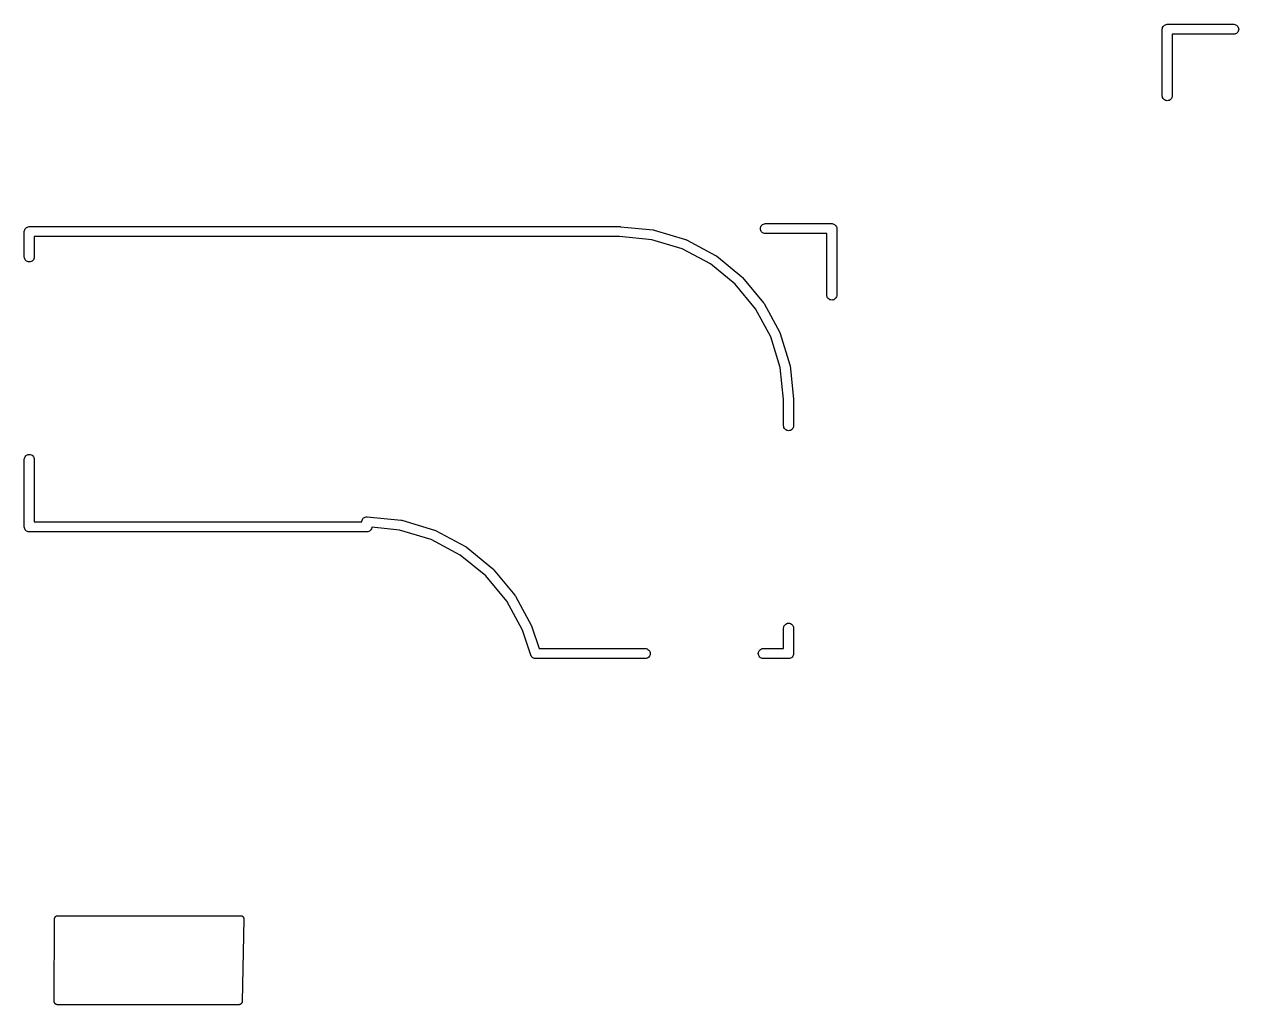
# Model space of a CAD drawing. Extents: x -13 to 127, y -89 to 15.
# Drawn here: x 13.89 to 32.18, y -4.68 to 10.08 of the extents above; entities that cross this region are included whole.
import ezdxf

# ---------------------------------------------------------------- set-up
doc = ezdxf.new("R2010")
doc.units = 0
doc.layers.add('BLACK', color=7, linetype='CONTINUOUS')

msp = doc.modelspace()

# ---------------------------------------------------------------- linework, layer by layer
at = {"layer": 'BLACK', "linetype": 'CONTINUOUS'}
for p, q in [((31.0467, 10.0533), (31.0581, 10.0627)), ((31.0581, 10.0627), (31.0712, 10.0696)), ((31.0712, 10.0696), (31.0853, 10.0739)), ((31.0853, 10.0739), (31.0963, 10.075)), ((31.0963, 10.075), (31.1, 10.0754)), ((31.1, 10.0754), (31.1037, 10.075)), ((31.1037, 10.075), (32.1037, 10.075)), ((32.1037, 10.075), (32.1147, 10.0739)), ((32.1147, 10.0739), (32.1288, 10.0696)), ((32.1288, 10.0696), (32.1419, 10.0627)), ((32.1419, 10.0627), (32.1533, 10.0533)), ((31.0246, 10), (31.0261, 10.0147)), ((31.025, 9.99631), (31.0246, 10)), ((31.025, 8.99633), (31.025, 9.99631)), ((31.0261, 10.0147), (31.0304, 10.0288)), ((31.0304, 10.0288), (31.0373, 10.0419)), ((31.0373, 10.0419), (31.0467, 10.0533)), ((32.1037, 9.925), (31.175, 9.925)), ((31.175, 9.925), (31.175, 8.99632)), ((32.1147, 9.92609), (32.1037, 9.925)), ((32.1288, 9.93037), (32.1147, 9.92609)), ((32.1419, 9.93734), (32.1288, 9.93037)), ((32.1533, 9.94671), (32.1419, 9.93734)), ((32.1533, 10.0533), (32.1627, 10.0419)), ((32.1627, 9.95813), (32.1533, 9.94671)), ((32.1627, 10.0419), (32.1696, 10.0288)), ((32.1696, 9.97116), (32.1627, 9.95813)), ((32.1696, 10.0288), (32.1739, 10.0147)), ((32.1739, 9.9853), (32.1696, 9.97116)), ((32.1739, 10.0147), (32.1754, 10)), ((32.1754, 10), (32.1739, 9.9853)), ((31.0261, 8.9853), (31.025, 8.99633)), ((31.0304, 8.97116), (31.0261, 8.9853)), ((31.0373, 8.95813), (31.0304, 8.97116)), ((31.0467, 8.94671), (31.0373, 8.95813)), ((31.1627, 8.95813), (31.1533, 8.94671)), ((31.1696, 8.97116), (31.1627, 8.95813)), ((31.1739, 8.9853), (31.1696, 8.97116)), ((31.175, 8.99632), (31.1739, 8.9853)), ((31.0581, 8.93734), (31.0467, 8.94671)), ((31.0712, 8.93037), (31.0581, 8.93734)), ((31.0853, 8.92609), (31.0712, 8.93037)), ((31.1, 8.92464), (31.0853, 8.92609)), ((31.1147, 8.92609), (31.1, 8.92464)), ((31.1288, 8.93037), (31.1147, 8.92609)), ((31.1419, 8.93734), (31.1288, 8.93037)), ((31.1533, 8.94671), (31.1419, 8.93734)), ((13.8946, 6.955), (13.8961, 6.9697)), ((13.895, 6.95131), (13.8946, 6.955)), ((13.895, 6.57033), (13.895, 6.95131)), ((13.8961, 6.9697), (13.9004, 6.98384)), ((13.9004, 6.98384), (13.9073, 6.99687)), ((13.9073, 6.99687), (13.9167, 7.00829)), ((13.9167, 7.00829), (13.9281, 7.01766)), ((13.9281, 7.01766), (13.9412, 7.02462)), ((13.9412, 7.02462), (13.9553, 7.02891)), ((13.9553, 7.02891), (13.9663, 7.03)), ((13.9663, 7.03), (13.97, 7.03036)), ((13.97, 7.03036), (13.9737, 7.03)), ((13.9737, 7.03), (22.8637, 7.03)), ((22.8637, 7.03), (22.8673, 7.02964)), ((22.8673, 7.02964), (22.8673, 7.02964)), ((22.8673, 7.02964), (23.3607, 6.98127)), ((23.3607, 6.98127), (23.3607, 6.98127)), ((23.3607, 6.98127), (23.3607, 6.98127)), ((23.3607, 6.98127), (23.3617, 6.98116)), ((23.3617, 6.98116), (23.3683, 6.97975)), ((23.3683, 6.97975), (23.375, 6.97842)), ((23.375, 6.97842), (23.8496, 6.83515)), ((24.9746, 7), (24.9761, 7.0147)), ((24.9761, 6.9853), (24.9746, 7)), ((24.9761, 7.0147), (24.9804, 7.02884)), ((24.9804, 6.97116), (24.9761, 6.9853)), ((24.9804, 7.02884), (24.9873, 7.04187)), ((24.9873, 6.95813), (24.9804, 6.97116)), ((24.9873, 7.04187), (24.9967, 7.05329)), ((24.9967, 6.94671), (24.9873, 6.95813)), ((24.9967, 7.05329), (25.0081, 7.06266)), ((25.0081, 6.93734), (24.9967, 6.94671)), ((25.0081, 7.06266), (25.0212, 7.06962)), ((25.0212, 7.06962), (25.0353, 7.07391)), ((25.0353, 7.07391), (25.0463, 7.075)), ((25.0463, 7.075), (26.0463, 7.075)), ((26.0463, 7.075), (26.05, 7.07536)), ((26.05, 7.07536), (26.0537, 7.075)), ((26.0537, 7.075), (26.0647, 7.07391)), ((26.0647, 7.07391), (26.0788, 7.06962)), ((26.0788, 7.06962), (26.0919, 7.06266)), ((26.0919, 7.06266), (26.1033, 7.05329)), ((26.1033, 7.05329), (26.1127, 7.04187)), ((26.1127, 7.04187), (26.1196, 7.02884)), ((26.1196, 7.02884), (26.1239, 7.0147)), ((26.1239, 7.0147), (26.1254, 7)), ((26.1254, 7), (26.125, 6.99632)), ((26.125, 6.99632), (26.125, 5.99632)), ((22.8563, 6.88), (14.045, 6.88)), ((14.045, 6.88), (14.045, 6.57032)), ((23.3387, 6.8327), (22.8563, 6.88)), ((23.7992, 6.69367), (23.3387, 6.8327)), ((23.8496, 6.83515), (23.8506, 6.83484)), ((23.8506, 6.83484), (23.8569, 6.83214)), ((23.8569, 6.83214), (23.8631, 6.82957)), ((23.8631, 6.82957), (24.3008, 6.59685)), ((25.0212, 6.93037), (25.0081, 6.93734)), ((25.0353, 6.92609), (25.0212, 6.93037)), ((25.0463, 6.925), (25.0353, 6.92609)), ((25.975, 6.925), (25.0463, 6.925)), ((25.975, 5.99632), (25.975, 6.925)), ((24.2239, 6.46785), (23.7992, 6.69367)), ((24.3008, 6.59685), (24.3008, 6.59684)), ((24.3008, 6.59684), (24.3008, 6.59684)), ((24.3008, 6.59684), (24.3017, 6.59634)), ((24.3017, 6.59634), (24.3074, 6.5925)), ((24.3074, 6.5925), (24.313, 6.58874)), ((24.313, 6.58874), (24.6972, 6.27543)), ((13.8961, 6.5593), (13.895, 6.57033)), ((13.9004, 6.54516), (13.8961, 6.5593)), ((13.9073, 6.53213), (13.9004, 6.54516)), ((13.9167, 6.52071), (13.9073, 6.53213)), ((13.9281, 6.51134), (13.9167, 6.52071)), ((13.9412, 6.50437), (13.9281, 6.51134)), ((13.9553, 6.50009), (13.9412, 6.50437)), ((13.97, 6.49864), (13.9553, 6.50009)), ((13.9847, 6.50009), (13.97, 6.49864)), ((13.9988, 6.50437), (13.9847, 6.50009)), ((14.0119, 6.51134), (13.9988, 6.50437)), ((14.0233, 6.52071), (14.0119, 6.51134)), ((14.0327, 6.53213), (14.0233, 6.52071)), ((14.0396, 6.54516), (14.0327, 6.53213)), ((14.0439, 6.5593), (14.0396, 6.54516)), ((14.045, 6.57032), (14.0439, 6.5593)), ((24.5967, 6.16384), (24.2239, 6.46785)), ((24.6972, 6.27543), (24.698, 6.27476)), ((24.698, 6.27476), (24.7027, 6.26994)), ((24.7027, 6.26994), (24.7076, 6.26512)), ((24.7076, 6.26512), (25.0235, 5.88316)), ((24.9033, 5.79321), (24.5967, 6.16384)), ((25.0235, 5.88316), (25.0242, 5.88235)), ((25.0242, 5.88235), (25.0279, 5.87666)), ((25.0279, 5.87666), (25.0317, 5.87102)), ((25.0317, 5.87102), (25.2675, 5.43496)), ((25.9761, 5.9853), (25.975, 5.99632)), ((25.9804, 5.97116), (25.9761, 5.9853)), ((25.9873, 5.95813), (25.9804, 5.97116)), ((25.9967, 5.94671), (25.9873, 5.95813)), ((26.0081, 5.93734), (25.9967, 5.94671)), ((26.0212, 5.93037), (26.0081, 5.93734)), ((26.0353, 5.92609), (26.0212, 5.93037)), ((26.05, 5.92464), (26.0353, 5.92609)), ((26.0647, 5.92609), (26.05, 5.92464)), ((26.0788, 5.93037), (26.0647, 5.92609)), ((26.0919, 5.93734), (26.0788, 5.93037)), ((26.1033, 5.94671), (26.0919, 5.93734)), ((26.1127, 5.95813), (26.1033, 5.94671)), ((26.1196, 5.97116), (26.1127, 5.95813)), ((26.1239, 5.9853), (26.1196, 5.97116)), ((26.125, 5.99632), (26.1239, 5.9853)), ((25.1321, 5.37008), (24.9033, 5.79321)), ((25.2743, 4.91058), (25.1321, 5.37008)), ((25.2675, 5.43496), (25.268, 5.43404)), ((25.268, 5.43404), (25.2705, 5.42774)), ((25.2705, 5.42774), (25.2732, 5.42147)), ((25.2732, 5.42147), (25.4198, 4.94792)), ((25.4198, 4.94792), (25.4201, 4.94691)), ((25.4201, 4.94691), (25.4213, 4.94024)), ((25.4213, 4.94024), (25.4227, 4.93358)), ((25.325, 4.42868), (25.2743, 4.91058)), ((25.4227, 4.93358), (25.4745, 4.44057)), ((25.325, 4.41474), (25.325, 4.42868)), ((25.325, 4.03032), (25.325, 4.41474)), ((25.4745, 4.44057), (25.4746, 4.43953)), ((25.4746, 4.43953), (25.4746, 4.43625)), ((25.4746, 4.43625), (25.4749, 4.43299)), ((25.4749, 4.43299), (25.475, 4.4188)), ((25.475, 4.4188), (25.475, 4.41867)), ((25.475, 4.41867), (25.475, 4.03032)), ((25.3261, 4.0193), (25.325, 4.03032)), ((25.475, 4.03032), (25.4739, 4.0193)), ((25.3304, 4.00516), (25.3261, 4.0193)), ((25.3373, 3.99213), (25.3304, 4.00516)), ((25.3467, 3.98071), (25.3373, 3.99213)), ((25.3581, 3.97134), (25.3467, 3.98071)), ((25.3712, 3.96437), (25.3581, 3.97134)), ((25.3853, 3.96009), (25.3712, 3.96437)), ((25.4, 3.95864), (25.3853, 3.96009)), ((25.4147, 3.96009), (25.4, 3.95864)), ((25.4288, 3.96437), (25.4147, 3.96009)), ((25.4419, 3.97134), (25.4288, 3.96437)), ((25.4533, 3.98071), (25.4419, 3.97134)), ((25.4627, 3.99213), (25.4533, 3.98071)), ((25.4696, 4.00516), (25.4627, 3.99213)), ((25.4739, 4.0193), (25.4696, 4.00516)), ((13.895, 3.52967), (13.8961, 3.5407)), ((13.895, 2.51368), (13.895, 3.52967)), ((13.8961, 3.5407), (13.9004, 3.55484)), ((13.9004, 3.55484), (13.9073, 3.56787)), ((13.9073, 3.56787), (13.9167, 3.57929)), ((13.9167, 3.57929), (13.9281, 3.58866)), ((13.9281, 3.58866), (13.9412, 3.59562)), ((13.9412, 3.59562), (13.9553, 3.59991)), ((13.9553, 3.59991), (13.97, 3.60136)), ((13.97, 3.60136), (13.9847, 3.59991)), ((13.9847, 3.59991), (13.9988, 3.59562)), ((13.9988, 3.59562), (14.0119, 3.58866)), ((14.0119, 3.58866), (14.0233, 3.57929)), ((14.0233, 3.57929), (14.0327, 3.56787)), ((14.0327, 3.56787), (14.0396, 3.55484)), ((14.0396, 3.55484), (14.0439, 3.5407)), ((14.0439, 3.5407), (14.045, 3.52967)), ((14.045, 3.52967), (14.045, 2.585)), ((14.045, 2.585), (18.9753, 2.585)), ((18.9753, 2.585), (18.9754, 2.59601)), ((18.9754, 2.59601), (18.9784, 2.61035)), ((18.9784, 2.61035), (18.984, 2.62384)), ((18.984, 2.62384), (18.9922, 2.63598)), ((18.9922, 2.63598), (19.0026, 2.64629)), ((19.0026, 2.64629), (19.0148, 2.65439)), ((19.0148, 2.65439), (19.0283, 2.65997)), ((19.0283, 2.65997), (19.0427, 2.66281)), ((19.0427, 2.66281), (19.0573, 2.66281)), ((19.0573, 2.66281), (19.5658, 2.61295)), ((19.5658, 2.61295), (19.5659, 2.61295)), ((19.5659, 2.61295), (19.5659, 2.61295)), ((19.5659, 2.61295), (19.5669, 2.61284)), ((19.5669, 2.61284), (19.5735, 2.61143)), ((19.5735, 2.61143), (19.5802, 2.61011)), ((19.5802, 2.61011), (20.0694, 2.46242)), ((13.8946, 2.51), (13.895, 2.51368)), ((13.8961, 2.4953), (13.8946, 2.51)), ((13.9004, 2.48116), (13.8961, 2.4953)), ((13.9073, 2.46813), (13.9004, 2.48116)), ((13.9123, 2.46211), (13.9073, 2.46813)), ((13.9167, 2.45671), (13.9123, 2.46211)), ((13.9281, 2.44734), (13.9167, 2.45671)), ((13.9412, 2.44037), (13.9281, 2.44734)), ((13.9553, 2.43609), (13.9412, 2.44037)), ((13.97, 2.43464), (13.9553, 2.43609)), ((13.9737, 2.435), (13.97, 2.43464)), ((19.0537, 2.435), (13.9737, 2.435)), ((19.0647, 2.43609), (19.0537, 2.435)), ((19.0788, 2.44037), (19.0647, 2.43609)), ((19.0919, 2.44734), (19.0788, 2.44037)), ((19.1033, 2.45671), (19.0919, 2.44734)), ((19.1127, 2.46813), (19.1033, 2.45671)), ((19.1196, 2.48116), (19.1127, 2.46813)), ((19.1239, 2.4953), (19.1196, 2.48116)), ((19.1249, 2.50547), (19.1239, 2.4953)), ((19.5439, 2.46438), (19.1249, 2.50547)), ((20.019, 2.32095), (19.5439, 2.46438)), ((20.0694, 2.46242), (20.0694, 2.46242)), ((20.0694, 2.46242), (20.0694, 2.46242)), ((20.0694, 2.46242), (20.0704, 2.46211)), ((20.0704, 2.46211), (20.0766, 2.45943)), ((20.0766, 2.45943), (20.0829, 2.45684)), ((20.0829, 2.45684), (20.5341, 2.21696)), ((20.4572, 2.08796), (20.019, 2.32095)), ((20.5341, 2.21696), (20.5341, 2.21695)), ((20.5341, 2.21695), (20.5341, 2.21695)), ((20.5341, 2.21695), (20.535, 2.21645)), ((20.535, 2.21645), (20.5406, 2.21262)), ((20.5406, 2.21262), (20.5463, 2.20885)), ((20.5463, 2.20885), (20.9423, 1.8859)), ((20.8418, 1.77431), (20.4572, 2.08796)), ((20.9423, 1.8859), (20.9431, 1.88523)), ((20.9431, 1.88523), (20.9478, 1.88039)), ((20.9478, 1.88039), (20.9526, 1.87558)), ((20.9526, 1.87558), (21.2783, 1.48187)), ((21.1581, 1.39192), (20.8418, 1.77431)), ((21.2783, 1.48187), (21.2784, 1.48187)), ((21.2784, 1.48187), (21.2784, 1.48186)), ((21.2784, 1.48186), (21.279, 1.48106)), ((21.279, 1.48106), (21.2827, 1.47539)), ((21.2827, 1.47539), (21.2865, 1.46973)), ((21.2865, 1.46973), (21.5296, 1.02025)), ((21.3945, 0.95467), (21.1581, 1.39192)), ((21.5185, 0.5822), (21.3945, 0.95467)), ((21.5296, 1.02025), (21.5301, 1.01933)), ((21.5301, 1.01933), (21.5323, 1.01376)), ((21.5323, 1.01376), (21.5348, 1.00828)), ((21.5348, 1.00828), (21.6441, 0.68)), ((25.325, 0.98967), (25.3261, 1.0007)), ((25.325, 0.68), (25.325, 0.98967)), ((25.3261, 1.0007), (25.3304, 1.01484)), ((25.3304, 1.01484), (25.3373, 1.02787)), ((25.3373, 1.02787), (25.3467, 1.03929)), ((25.3467, 1.03929), (25.3581, 1.04866)), ((25.3581, 1.04866), (25.3712, 1.05563)), ((25.3712, 1.05563), (25.3853, 1.05991)), ((25.3853, 1.05991), (25.4, 1.06136)), ((25.4, 1.06136), (25.4147, 1.05991)), ((25.4147, 1.05991), (25.4288, 1.05563)), ((25.4288, 1.05563), (25.4419, 1.04866)), ((25.4419, 1.04866), (25.4533, 1.03929)), ((25.4533, 1.03929), (25.4627, 1.02787)), ((25.4627, 1.02787), (25.4696, 1.01484)), ((25.4696, 1.01484), (25.4739, 1.0007)), ((25.4739, 1.0007), (25.475, 0.98967)), ((25.475, 0.98967), (25.475, 0.60868)), ((21.5204, 0.57616), (21.5185, 0.5822)), ((21.5273, 0.56313), (21.5204, 0.57616)), ((21.5367, 0.55171), (21.5273, 0.56313)), ((21.5481, 0.54234), (21.5367, 0.55171)), ((21.6441, 0.68), (23.2447, 0.68)), ((23.2447, 0.68), (23.2557, 0.67891)), ((23.2557, 0.67891), (23.2698, 0.67463)), ((23.2698, 0.67463), (23.2829, 0.66766)), ((23.2829, 0.66766), (23.2943, 0.65829)), ((23.2943, 0.55171), (23.2829, 0.54234)), ((23.2943, 0.65829), (23.3037, 0.64687)), ((23.3037, 0.56313), (23.2943, 0.55171)), ((23.3037, 0.64687), (23.3106, 0.63384)), ((23.3106, 0.57616), (23.3037, 0.56313)), ((23.3106, 0.63384), (23.3149, 0.6197)), ((23.3149, 0.5903), (23.3106, 0.57616)), ((23.3149, 0.6197), (23.3164, 0.605)), ((23.3164, 0.605), (23.3149, 0.5903)), ((24.9436, 0.605), (24.9451, 0.6197)), ((24.9451, 0.5903), (24.9436, 0.605)), ((24.9451, 0.6197), (24.9494, 0.63384)), ((24.9494, 0.57616), (24.9451, 0.5903)), ((24.9494, 0.63384), (24.9563, 0.64687)), ((24.9563, 0.56313), (24.9494, 0.57616)), ((24.9563, 0.64687), (24.9657, 0.65829)), ((24.9657, 0.55171), (24.9563, 0.56313)), ((24.9657, 0.65829), (24.9771, 0.66766)), ((24.9771, 0.54234), (24.9657, 0.55171)), ((24.9771, 0.66766), (24.9902, 0.67463)), ((24.9902, 0.67463), (25.0043, 0.67891)), ((25.0043, 0.67891), (25.0153, 0.68)), ((25.0153, 0.68), (25.325, 0.68)), ((25.4533, 0.55171), (25.4419, 0.54234)), ((25.4627, 0.56313), (25.4533, 0.55171)), ((25.4696, 0.57616), (25.4627, 0.56313)), ((25.4739, 0.5903), (25.4696, 0.57616)), ((25.475, 0.60132), (25.4739, 0.5903)), ((25.475, 0.60868), (25.4754, 0.605)), ((25.4754, 0.605), (25.475, 0.60132)), ((21.5612, 0.53537), (21.5481, 0.54234)), ((21.5753, 0.53109), (21.5612, 0.53537)), ((21.5863, 0.53), (21.5753, 0.53109)), ((23.2447, 0.53), (21.5863, 0.53)), ((23.2557, 0.53109), (23.2447, 0.53)), ((23.2698, 0.53538), (23.2557, 0.53109)), ((23.2829, 0.54234), (23.2698, 0.53538)), ((24.9902, 0.53538), (24.9771, 0.54234)), ((25.0043, 0.53109), (24.9902, 0.53538)), ((25.0153, 0.53), (25.0043, 0.53109)), ((25.3963, 0.53), (25.0153, 0.53)), ((25.4, 0.52964), (25.3963, 0.53)), ((25.4037, 0.53), (25.4, 0.52964)), ((25.4147, 0.53109), (25.4037, 0.53)), ((25.4037, 0.53), (25.4037, 0.53)), ((25.4288, 0.53538), (25.4147, 0.53109)), ((25.4419, 0.54234), (25.4288, 0.53538)), ((14.345, -4.6298), (14.35, -3.3898)), ((14.35, -3.3891), (14.3505, -3.38454)), ((14.35, -3.38964), (14.35, -3.3891)), ((14.35, -3.38965), (14.35, -3.38964)), ((14.35, -3.38966), (14.35, -3.38965)), ((14.35, -3.3898), (14.35, -3.38966)), ((14.3505, -3.38454), (14.351, -3.37995)), ((14.351, -3.37995), (14.3511, -3.37968)), ((14.3511, -3.37941), (14.3525, -3.37503)), ((14.3511, -3.37968), (14.3511, -3.37941)), ((14.3525, -3.37503), (14.3539, -3.37062)), ((14.3539, -3.37062), (14.354, -3.37038)), ((14.354, -3.37038), (14.3541, -3.37012)), ((14.3541, -3.37012), (14.3564, -3.36606)), ((14.3564, -3.36606), (14.3585, -3.36204)), ((14.3585, -3.36204), (14.3587, -3.36183)), ((14.3587, -3.36183), (14.3589, -3.36159)), ((14.3589, -3.36159), (14.3618, -3.35808)), ((14.3618, -3.35808), (14.3648, -3.35452)), ((14.3648, -3.35452), (14.365, -3.35435)), ((14.365, -3.35435), (14.3652, -3.35413)), ((14.3652, -3.35413), (14.3687, -3.35128)), ((14.3687, -3.35128), (14.3723, -3.34835)), ((14.3723, -3.34835), (14.3726, -3.34822)), ((14.3726, -3.34822), (14.3728, -3.34805)), ((14.3728, -3.34805), (14.3768, -3.34595)), ((14.3768, -3.34595), (14.3809, -3.34377)), ((14.3809, -3.34377), (14.3812, -3.34369)), ((14.3812, -3.34369), (14.3815, -3.34357)), ((14.3815, -3.34357), (14.3858, -3.3423)), ((14.3858, -3.3423), (14.3903, -3.34095)), ((14.3903, -3.34095), (14.3906, -3.34092)), ((14.3906, -3.34092), (14.3908, -3.34085)), ((14.3908, -3.34085), (14.3954, -3.34045)), ((14.3954, -3.34045), (14.4, -3.34)), ((14.4, -3.34), (17.15, -3.34)), ((17.15, -3.34), (17.1507, -3.34)), ((17.1507, -3.34), (17.151, -3.34004)), ((17.151, -3.34004), (17.1514, -3.34002)), ((17.1514, -3.34002), (17.1559, -3.34059)), ((17.1559, -3.34059), (17.1604, -3.34109)), ((17.1604, -3.34109), (17.1607, -3.34119)), ((17.1607, -3.34119), (17.161, -3.34123)), ((17.161, -3.34123), (17.1653, -3.34266)), ((17.1653, -3.34266), (17.1697, -3.34404)), ((17.1697, -3.34404), (17.17, -3.3442)), ((17.17, -3.3442), (17.1703, -3.34431)), ((17.1703, -3.34431), (17.1743, -3.34655)), ((17.1743, -3.34655), (17.1782, -3.34874)), ((17.2, -3.39101), (17.175, -4.63101)), ((17.1782, -3.34874), (17.1785, -3.34896)), ((17.1785, -3.34896), (17.1788, -3.34912)), ((17.1788, -3.34912), (17.1823, -3.35212)), ((17.1823, -3.35212), (17.1857, -3.35502)), ((17.1857, -3.35502), (17.1859, -3.35527)), ((17.1859, -3.35527), (17.1862, -3.35549)), ((17.1862, -3.35549), (17.189, -3.3591)), ((17.189, -3.3591), (17.1918, -3.36262)), ((17.1918, -3.36262), (17.192, -3.36291)), ((17.192, -3.36291), (17.1922, -3.36318)), ((17.1922, -3.36318), (17.1943, -3.36726)), ((17.1943, -3.36726), (17.1964, -3.37127)), ((17.1964, -3.37127), (17.1965, -3.37159)), ((17.1965, -3.37159), (17.1966, -3.37188)), ((17.1966, -3.37188), (17.1978, -3.3763)), ((17.1978, -3.3763), (17.1991, -3.38063)), ((17.1991, -3.38063), (17.1991, -3.38096)), ((17.1991, -3.38096), (17.1992, -3.38128)), ((17.1992, -3.38128), (17.1996, -3.38584)), ((17.1996, -3.38584), (17.2, -3.39035)), ((17.2, -3.39035), (17.2, -3.39068)), ((17.2, -3.39068), (17.2, -3.39101)), ((14.3455, -4.63476), (14.345, -4.6298)), ((14.3459, -4.63937), (14.3455, -4.63476)), ((14.3459, -4.63944), (14.3459, -4.63937)), ((14.3459, -4.63951), (14.3459, -4.63944)), ((14.3473, -4.64419), (14.3459, -4.63951)), ((14.3486, -4.64873), (14.3473, -4.64419)), ((14.3487, -4.6488), (14.3486, -4.64873)), ((14.3487, -4.64887), (14.3487, -4.6488)), ((14.3509, -4.65311), (14.3487, -4.64887)), ((14.3532, -4.65738), (14.3509, -4.65311)), ((14.3532, -4.65743), (14.3532, -4.65738)), ((14.3532, -4.6575), (14.3532, -4.65743)), ((14.3564, -4.66139), (14.3532, -4.6575)), ((14.3593, -4.66498), (14.3564, -4.66139)), ((14.3593, -4.66503), (14.3593, -4.66498)), ((14.3594, -4.66509), (14.3593, -4.66503)), ((14.3632, -4.6683), (14.3594, -4.66509)), ((14.3668, -4.67126), (14.3632, -4.6683)), ((14.3668, -4.67129), (14.3668, -4.67126)), ((14.3669, -4.67134), (14.3668, -4.67129)), ((14.3711, -4.67362), (14.3669, -4.67134)), ((14.3753, -4.67596), (14.3711, -4.67362)), ((14.3754, -4.67598), (14.3753, -4.67596)), ((14.3754, -4.67601), (14.3754, -4.67598)), ((14.38, -4.67744), (14.3754, -4.67601)), ((14.3846, -4.67891), (14.38, -4.67744)), ((14.3847, -4.67891), (14.3846, -4.67891)), ((14.3847, -4.67894), (14.3847, -4.67891)), ((14.3896, -4.67947), (14.3847, -4.67894)), ((14.3943, -4.67999), (14.3896, -4.67947)), ((14.3944, -4.68), (14.3943, -4.67999)), ((14.3945, -4.68), (14.3944, -4.68)), ((14.3944, -4.68), (14.3944, -4.68)), ((14.395, -4.68), (14.3945, -4.68)), ((17.125, -4.68), (14.395, -4.68)), ((17.1292, -4.67959), (17.125, -4.68)), ((17.1334, -4.67929), (17.1292, -4.67959)), ((17.134, -4.67911), (17.1334, -4.67929)), ((17.1347, -4.67905), (17.134, -4.67911)), ((17.1388, -4.67783), (17.1347, -4.67905)), ((17.1428, -4.67673), (17.1388, -4.67783)), ((17.1434, -4.67642), (17.1428, -4.67673)), ((17.1441, -4.67623), (17.1434, -4.67642)), ((17.1478, -4.67424), (17.1441, -4.67623)), ((17.1515, -4.67238), (17.1478, -4.67424)), ((17.1521, -4.67197), (17.1515, -4.67238)), ((17.1527, -4.67165), (17.1521, -4.67197)), ((17.1559, -4.66898), (17.1527, -4.67165)), ((17.1593, -4.66642), (17.1559, -4.66898)), ((17.1597, -4.66591), (17.1593, -4.66642)), ((17.1602, -4.66548), (17.1597, -4.66591)), ((17.1629, -4.66223), (17.1602, -4.66548)), ((17.1657, -4.65907), (17.1629, -4.66223)), ((17.166, -4.65849), (17.1657, -4.65907)), ((17.1665, -4.65796), (17.166, -4.65849)), ((17.1685, -4.65426), (17.1665, -4.65796)), ((17.1706, -4.65062), (17.1685, -4.65426)), ((17.1708, -4.64997), (17.1706, -4.65062)), ((17.1711, -4.64938), (17.1708, -4.64997)), ((17.1723, -4.64537), (17.1711, -4.64938)), ((17.1737, -4.64138), (17.1723, -4.64537)), ((17.1738, -4.6407), (17.1737, -4.64138)), ((17.174, -4.64005), (17.1738, -4.6407)), ((17.1744, -4.63587), (17.174, -4.64005)), ((17.175, -4.63171), (17.1744, -4.63587)), ((17.175, -4.63101), (17.175, -4.63171))]:
    msp.add_line(p, q, dxfattribs=at)

doc.saveas('drawing.dxf')
